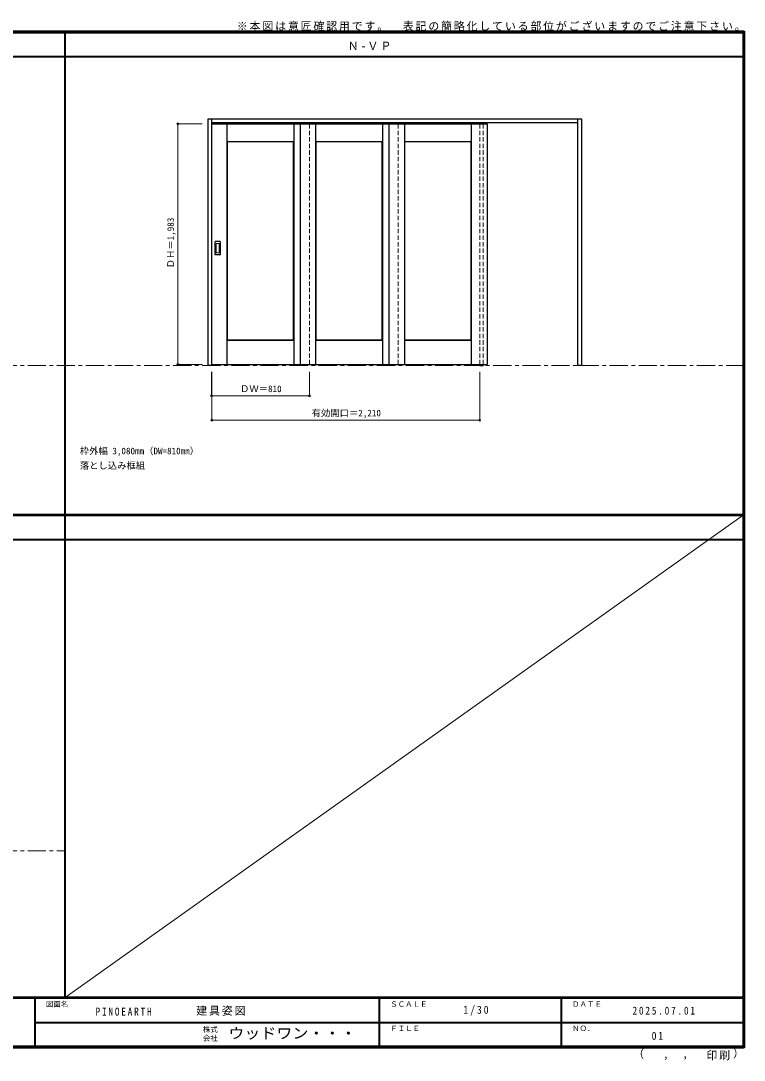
# Model space of a CAD drawing. Units: millimetres, scale not verified. Extents: x -6000 to 5700, y -4307 to 4260.
# Drawn here: x -267 to 5700, y -4307 to 4260 of the extents above; entities that cross this region are included whole.
import ezdxf
from ezdxf.enums import TextEntityAlignment as Align

# ---------------------------------------------------------------- set-up
doc = ezdxf.new("R2010")
doc.units = ezdxf.units.MM
doc.header["$LTSCALE"] = 30
doc.header["$PDMODE"] = 32
doc.header["$PDSIZE"] = 15
doc.linetypes.add('CHAIN1', pattern=[8, 5, -1, 1, -1])
doc.linetypes.add('DASHED1', pattern=[1.8, 1.2, -0.6])
for name, color, linetype, lineweight in [('0-2_扉', 4, 'DASHED1', 9), ('0-3_仕上げ', 7, 'Continuous', 18), ('0-4_枠', 3, 'Continuous', 25), ('0-6_引手', 7, 'Continuous', 18), ('0-B_寸法', 7, 'Continuous', 9), ('F-1_枠', 6, 'Continuous', 40)]:
    doc.layers.add(name, color=color, linetype=linetype, lineweight=lineweight)
for name, color, linetype in [('0-A_文字', 7, 'Continuous'), ('0-C_ハッチ', 7, 'Continuous'), ('F-A_文字', 7, 'Continuous')]:
    doc.layers.add(name, color=color, linetype=linetype)
doc.styles.add('ＭＳ ゴシック', font='')
doc.styles.get('ＭＳ ゴシック').set_extended_font_data('MS Gothic')

msp = doc.modelspace()

# ---------------------------------------------------------------- linework, layer by layer
at = {"layer": '0-2_扉'}
for p, q in [((1305, 3411.5), (1308, 3411.5)), ((1305, 1428.5), (1305, 3411.5)), ((2115, 1428.5), (2115, 3411.5)), ((2847, 1428.5), (2847, 3411.5)), ((1308, 1428.5), (1305, 1428.5))]:
    msp.add_line(p, q, dxfattribs=at)
at = {"layer": '0-2_扉', "color": 3, "linetype": 'Continuous', "lineweight": 25}
for p, q in [((2037, 3411.5), (2037, 1428.5)), ((2769, 3411.5), (2769, 1428.5)), ((1308, 1428.5), (3579, 1428.5))]:
    msp.add_line(p, q, dxfattribs=at)
msp.add_lwpolyline([(1308, 3411.5), (3579, 3411.5), (3579, 1428.5)], dxfattribs=at)
at = {"layer": '0-3_仕上げ'}
for p, q in [((1433, 1428.5), (1433, 3411.5)), ((1434.5, 3264), (1434.5, 3411.5)), ((1436, 3265.5), (1436, 3411.5)), ((1984, 3265.5), (1984, 3411.5)), ((1985.5, 3264), (1985.5, 3411.5)), ((1987, 1428.5), (1987, 3411.5)), ((2165, 1428.5), (2165, 3411.5)), ((2166.5, 3264), (2166.5, 3411.5)), ((2168, 3265.5), (2168, 3411.5)), ((2716, 3265.5), (2716, 3411.5)), ((2717.5, 3264), (2717.5, 3411.5)), ((2719, 1428.5), (2719, 3411.5)), ((2897, 1428.5), (2897, 3411.5)), ((2898.5, 3264), (2898.5, 3411.5)), ((2900, 3265.5), (2900, 3411.5)), ((3448, 3265.5), (3448, 3411.5)), ((3449.5, 3264), (3449.5, 3411.5)), ((3451, 1428.5), (3451, 3411.5)), ((1436, 3265.5), (1434.5, 3264)), ((1437, 3261.5), (1434.5, 3264)), ((1984, 3265.5), (1436, 3265.5)), ((1985.5, 3264), (1983, 3261.5)), ((1984, 3265.5), (1985.5, 3264)), ((2168, 3265.5), (2166.5, 3264)), ((2169, 3261.5), (2166.5, 3264)), ((2716, 3265.5), (2168, 3265.5)), ((2717.5, 3264), (2715, 3261.5)), ((2716, 3265.5), (2717.5, 3264)), ((2900, 3265.5), (2898.5, 3264)), ((2901, 3261.5), (2898.5, 3264)), ((3448, 3265.5), (2900, 3265.5)), ((3449.5, 3264), (3447, 3261.5)), ((3448, 3265.5), (3449.5, 3264)), ((1983, 1628.5), (1985.5, 1626)), ((2715, 1628.5), (2717.5, 1626)), ((3447, 1628.5), (3449.5, 1626)), ((1436, 1624.5), (1434.5, 1626)), ((1984, 1624.5), (1436, 1624.5)), ((1436, 1428.5), (1436, 1624.5)), ((1984, 1624.5), (1985.5, 1626)), ((1984, 1428.5), (1984, 1624.5)), ((1985.5, 1428.5), (1985.5, 1626)), ((2168, 1624.5), (2166.5, 1626)), ((2716, 1624.5), (2168, 1624.5)), ((2168, 1428.5), (2168, 1624.5)), ((2716, 1624.5), (2717.5, 1626)), ((2716, 1428.5), (2716, 1624.5)), ((2717.5, 1428.5), (2717.5, 1626)), ((2900, 1624.5), (2898.5, 1626)), ((3448, 1624.5), (2900, 1624.5)), ((2900, 1428.5), (2900, 1624.5)), ((3448, 1624.5), (3449.5, 1626)), ((3448, 1428.5), (3448, 1624.5)), ((3449.5, 1428.5), (3449.5, 1626))]:
    msp.add_line(p, q, dxfattribs=at)
at = {"layer": '0-3_仕上げ', "color": 3, "lineweight": 25}
for p, q in [((1437, 1628.5), (1437, 3261.5)), ((2169, 1628.5), (2169, 3261.5)), ((2901, 1628.5), (2901, 3261.5)), ((1983, 1628.5), (1437, 1628.5)), ((2715, 1628.5), (2169, 1628.5)), ((3447, 1628.5), (2901, 1628.5))]:
    msp.add_line(p, q, dxfattribs=at)
for points in [[(1983, 1628.5), (1983, 3261.5), (1437, 3261.5)], [(2715, 1628.5), (2715, 3261.5), (2169, 3261.5)], [(3447, 1628.5), (3447, 3261.5), (2901, 3261.5)]]:
    msp.add_lwpolyline(points, dxfattribs=at)
at = {"layer": '0-3_仕上げ'}
for points in [[(1434.5, 1428.5), (1434.5, 1626), (1437, 1628.5)], [(2166.5, 1428.5), (2166.5, 1626), (2169, 1628.5)], [(2898.5, 1428.5), (2898.5, 1626), (2901, 1628.5)]]:
    msp.add_lwpolyline(points, dxfattribs=at)
at = {"layer": '0-4_枠'}
for p, q in [((1308, 1418), (1308, 3453)), ((4328, 1418), (4328, 3453)), ((1308, 3423), (4328, 3423)), ((3518, 1428.5), (3518, 1418)), ((3518, 1418), (3548, 1418)), ((3548, 1428.5), (3548, 1418)), ((4358, 1418), (4328, 1418))]:
    msp.add_line(p, q, dxfattribs=at)
at = {"layer": '0-4_枠', "color": 4, "linetype": 'DASHED1', "lineweight": 9}
for p, q in [((3518, 1428.5), (3518, 3423)), ((3548, 1428.5), (3548, 3423))]:
    msp.add_line(p, q, dxfattribs=at)
at = {"layer": '0-4_枠'}
for points in [[(1308, 1418), (1278, 1418), (1278, 3453)], [(1278, 3453), (4358, 3453), (4358, 1418)]]:
    msp.add_lwpolyline(points, dxfattribs=at)
at = {"layer": '0-6_引手', "color": 3, "lineweight": 25}
for p, q in [((1335, 2332.5), (1335, 2439.5)), ((1375.5, 2441), (1336.5, 2441)), ((1377, 2439.5), (1377, 2332.5)), ((1375.5, 2331), (1336.5, 2331))]:
    msp.add_line(p, q, dxfattribs=at)
at = {"layer": '0-6_引手'}
for p, q in [((1343.5, 2348.5), (1343.5, 2423.5)), ((1367, 2425), (1345, 2425)), ((1368.5, 2423.5), (1368.5, 2348.5)), ((1367, 2347), (1345, 2347))]:
    msp.add_line(p, q, dxfattribs=at)
at = {"layer": '0-6_引手', "color": 3, "lineweight": 25}
for centre, start, end in [((1336.5, 2439.5), 90, 180), ((1375.5, 2439.5), 0, 90), ((1336.5, 2332.5), 180, 270), ((1375.5, 2332.5), 270, 0)]:
    msp.add_arc(centre, 1.5, start, end, dxfattribs=at)
at = {"layer": '0-6_引手'}
for centre, start, end in [((1345, 2423.5), 90, 180), ((1367, 2423.5), 0, 90), ((1345, 2348.5), 180, 270), ((1367, 2348.5), 270, 0)]:
    msp.add_arc(centre, 1.5, start, end, dxfattribs=at)
at = {"layer": '0-B_寸法', "color": 4}
for p, q in [((1028, 3411.5), (1028, 1428.5)), ((1028, 3411.5), (1228, 3411.5)), ((1028, 1428.5), (1228, 1428.5)), ((1305, 1168), (1305, 1368)), ((1308, 968), (1308, 1368)), ((2115, 1168), (2115, 1368)), ((3518, 968), (3518, 1368)), ((1305, 1168), (2115, 1168)), ((1308, 968), (3518, 968))]:
    msp.add_line(p, q, dxfattribs=at)
at = {"layer": '0-B_寸法'}
for p in [(1028, 3411.5), (1028, 1428.5), (1305, 1168), (2115, 1168), (1308, 968), (3518, 968)]:
    msp.add_point(p, dxfattribs=at)
at = {"layer": 'F-1_枠'}
for p, q in [((-6000, 4175), (5700, 4175)), ((-6000, 4170), (5700, 4170)), ((-6000, 4165), (5700, 4165)), ((100, -3790), (100, 4175)), ((5690, 4175), (5690, -4205)), ((5695, 4175), (5695, -4205)), ((5700, 4175), (5700, -4205)), ((-6000, 3965), (5700, 3965)), ((-6000, 190.5), (5700, 190.5)), ((-6000, 187.5), (5700, 187.5)), ((-6000, 184.5), (5700, 184.5)), ((-6000, -15.5), (5700, -15.5)), ((5700, -3790), (-6000, -3790)), ((5700, -3795), (-6000, -3795)), ((-150, -3795), (-150, -4195)), ((2690, -3795), (2690, -4195)), ((4190, -3795), (4190, -4195)), ((-150, -3995), (5690, -3995.01)), ((5700, -4195), (-6000, -4195)), ((5700, -4200), (-6000, -4200)), ((5700, -4205), (-6000, -4205))]:
    msp.add_line(p, q, dxfattribs=at)
at = {"layer": 'F-1_枠', "color": 7, "linetype": 'CHAIN1', "lineweight": 18}
for p, q in [((-5490, 1418), (5690, 1418)), ((-5490, -2581.25), (100, -2581.25))]:
    msp.add_line(p, q, dxfattribs=at)
at = {"layer": 'F-1_枠', "color": 7, "lineweight": 18}
msp.add_line((100, -3790), (5690, 184.5), dxfattribs=at)

# ---------------------------------------------------------------- texts
at = {"layer": '0-A_文字', "style": 'ＭＳ ゴシック'}
for s, p in [('枠外幅 3,080mm（DW=810mm）', (220, 670.5)), ('落とし込み框組', (220, 550.5))]:
    msp.add_text(s, height=54.99, dxfattribs=at).set_placement(p, align=Align.BOTTOM_LEFT)
at = {"layer": '0-A_文字', "insert": (2430, 4020), "char_height": 65.98, "attachment_point": 7, "style": 'ＭＳ ゴシック'}
msp.add_mtext('\\T1.2;Ｎ-ＶＰ', dxfattribs=at)
at = {"layer": '0-B_寸法', "style": 'ＭＳ ゴシック'}
msp.add_text('ＤＨ＝1,983', height=54.99, rotation=90, dxfattribs=at).set_placement((1013, 2219.75), align=Align.BOTTOM_LEFT)
for s, p in [('ＤＷ＝810', (1541.25, 1183)), ('有効開口＝2,210', (2131.75, 983))]:
    msp.add_text(s, height=54.99, dxfattribs=at).set_placement(p, align=Align.BOTTOM_LEFT)
at = {"layer": '0-C_ハッチ', "insert": (1515, 4175), "char_height": 65.98, "attachment_point": 7, "style": 'ＭＳ ゴシック'}
msp.add_mtext('\\T1.17;※本図は意匠確認用です。\u3000表記の簡略化している部位がございますのでご注意下さい。', dxfattribs=at)
at = {"layer": 'F-A_文字', "style": 'ＭＳ ゴシック'}
for s, height, p in [('図面名', 43.99, (-60, -3880)), ('ＳＣＡＬＥ', 43.99, (2780, -3880)), ('ＤＡＴＥ', 43.99, (4280, -3880)), ('株式', 43.99, (1235, -4089)), ('ＦＩＬＥ', 43.99, (2780, -4080)), ('ＮＯ．', 43.99, (4280, -4080)), ('会社', 43.99, (1235, -4161)), ('（', 65.98, (4784.03, -4308.31)), (',', 65.98, (5031.28, -4308.31)), (',', 65.98, (5190.2, -4305.53)), ('）', 65.98, (5608.4, -4304.13))]:
    msp.add_text(s, height=height, dxfattribs=at).set_placement(p, align=Align.BOTTOM_LEFT)
at = {"layer": 'F-A_文字', "style": 'ＭＳ ゴシック', "width": 1.1}
msp.add_text('ウッドワン・・・', height=87.98, dxfattribs=at).set_placement((1445, -4155), align=Align.BOTTOM_LEFT)
at = {"layer": 'F-A_文字', "char_height": 65.98, "attachment_point": 7, "style": 'ＭＳ ゴシック'}
for s, insert in [('\\T1.38;\\W0.9;1/30', (3383.75, -3940)), ('\\T1.39;\\W0.85;PINOEARTH', (350, -3940.79)), ('\\T1.17;建具姿図', (1180.42, -3940)), ('\\T1.39;\\W0.85;2025.07.01', (4778.75, -3932.5)), ('\\T1.36;\\W0.9;01', (4936.25, -4140)), ('\\T1.17;印刷', (5388.15, -4306.92))]:
    msp.add_mtext(s, dxfattribs=dict(at, insert=insert))

doc.saveas('drawing.dxf')
